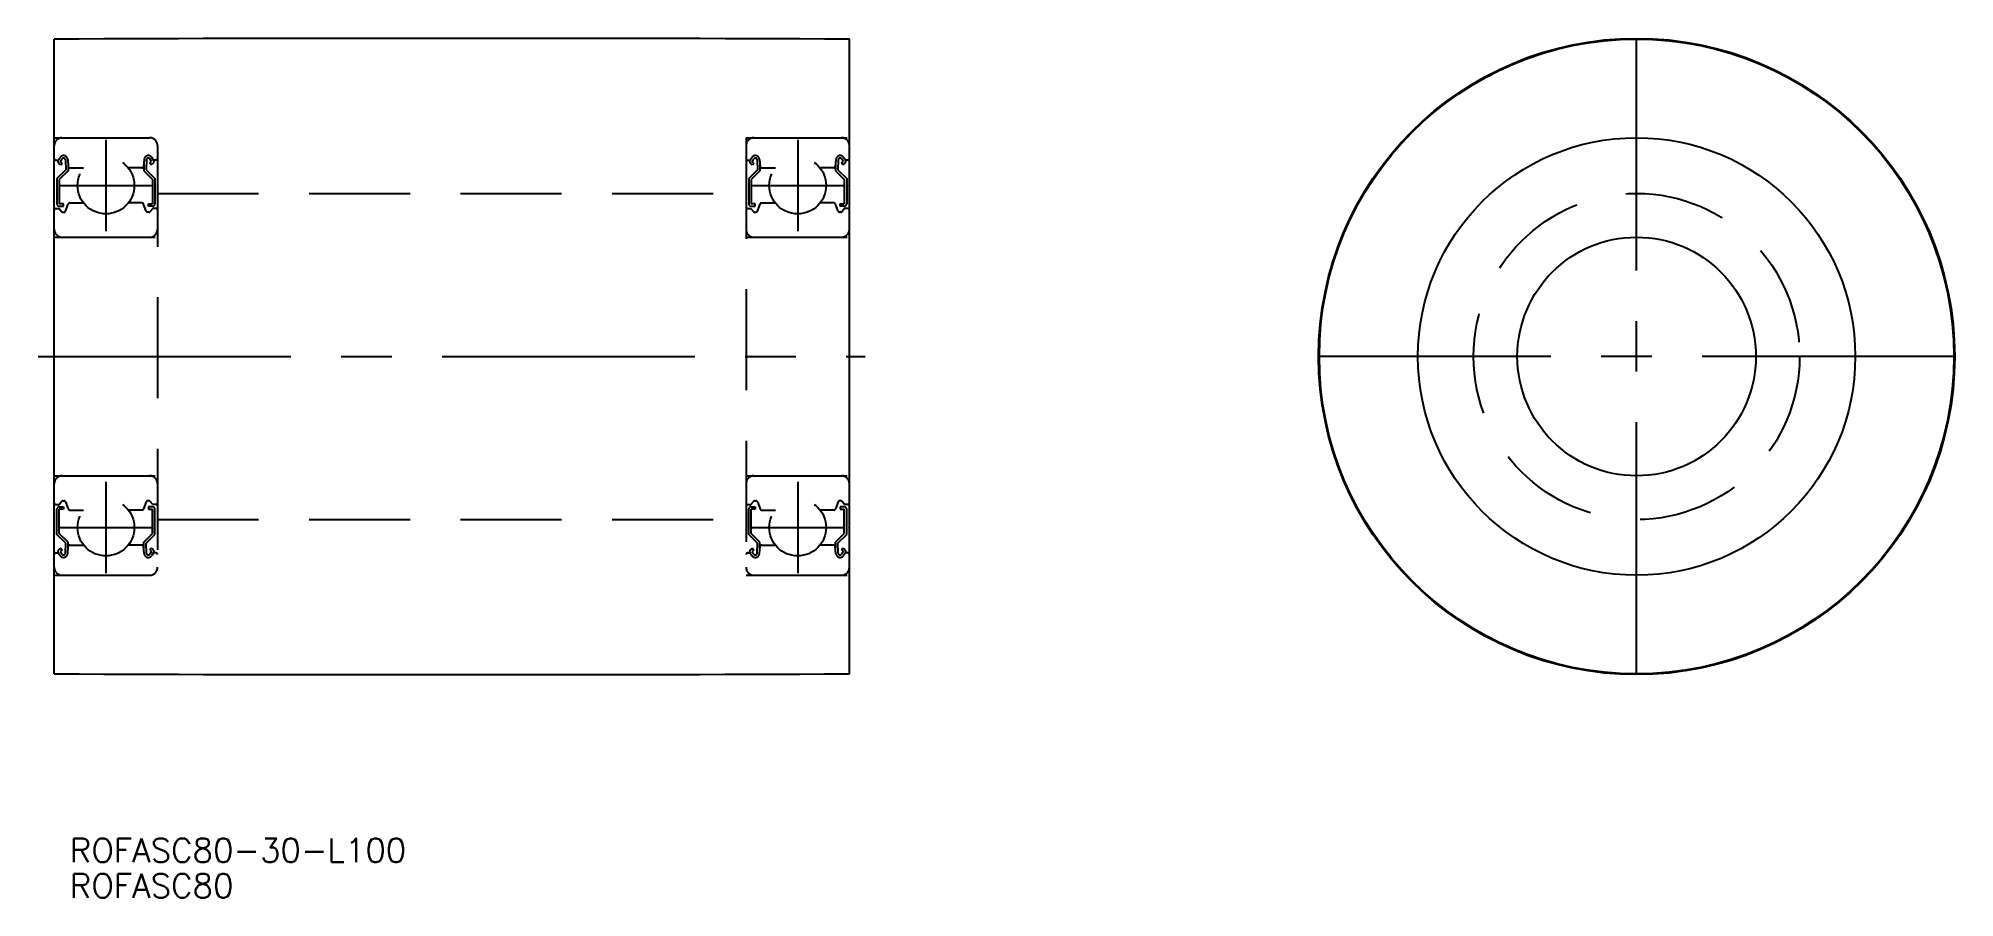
# Model space of a CAD drawing. Extents: x 48 to 289, y -68 to 40.
import ezdxf

# ---------------------------------------------------------------- set-up
doc = ezdxf.new("R2010")
doc.units = 0
doc.linetypes.add('CENTER', pattern=[50.8, 31.75, -6.35, 6.35, -6.35])
doc.linetypes.add('DASHED', pattern=[19.05, 12.7, -6.35])
doc.layers.get('0').update_dxf_attribs({"linetype": 'CONTINUOUS'})
doc.layers.add('CENTER', color=1, linetype='CONTINUOUS')
doc.styles.get("Standard").update_dxf_attribs({"font": 'txt.shx', "height": 3, "bigfont": 'bigfont.shx'})

# ---------------------------------------------------------------- blocks, each defined once
blk = doc.blocks.new('*U9')
at = {"color": 7, "linetype": 'CONTINUOUS'}
blk.add_text('ROFASC80-30-L100', height=3, dxfattribs=at).set_placement((51.97, -63.58))
blk = doc.blocks.new('*U10')
at = {"color": 7, "linetype": 'CONTINUOUS'}
blk.add_text('ROFASC80', height=3, dxfattribs=at).set_placement((51.97, -68.04))

msp = doc.modelspace()

# ---------------------------------------------------------------- linework, layer by layer
at = {"color": 7, "linetype": 'CONTINUOUS'}
for p, q in [((50, -39.9), (50, 39.9)), ((150, -39.9), (150, 39.9))]:
    msp.add_line(p, q, dxfattribs=at)
at = {"color": 3, "linetype": 'DASHED'}
for p, q in [((50, 27.5), (62, 27.5)), ((137, 27.5), (150, 27.5)), ((137, 27.5), (137, -27.5)), ((50.2, 24.7), (50.5, 24.7)), ((50.5, 24.7), (50.73, 25.03)), ((50.82, 24.11), (50.57, 24.28)), ((50.75, 24.53), (50.98, 24.86)), ((50.99, 24.35), (50.75, 24.53)), ((50.82, 24.11), (50.99, 24.35)), ((51.4, 24.73), (51.44, 23.47)), ((51.69, 24.77), (51.77, 23.88)), ((51.74, 24.22), (51.74, 23.35)), ((61.31, 24.77), (61.23, 23.88)), ((61.26, 24.22), (61.26, 23.35)), ((61.6, 24.73), (61.56, 23.47)), ((62.01, 24.35), (62.25, 24.53)), ((62.18, 24.11), (62.01, 24.35)), ((62.25, 24.53), (62.02, 24.86)), ((62.18, 24.11), (62.43, 24.28)), ((62.5, 24.7), (62.27, 25.03)), ((62.8, 24.7), (62.5, 24.7)), ((63, 26.5), (63, -26.5)), ((137.2, 24.7), (137.5, 24.7)), ((137.5, 24.7), (137.73, 25.03)), ((137.82, 24.11), (137.57, 24.28)), ((137.75, 24.53), (137.98, 24.86)), ((137.99, 24.35), (137.75, 24.53)), ((137.82, 24.11), (137.99, 24.35)), ((138.4, 24.73), (138.44, 23.47)), ((138.69, 24.77), (138.77, 23.88)), ((138.74, 24.22), (138.74, 23.35)), ((148.31, 24.77), (148.23, 23.88)), ((148.26, 24.22), (148.26, 23.35)), ((148.6, 24.73), (148.56, 23.47)), ((149.01, 24.35), (149.25, 24.53)), ((149.18, 24.11), (149.01, 24.35)), ((149.25, 24.53), (149.02, 24.86)), ((149.18, 24.11), (149.43, 24.28)), ((149.5, 24.7), (149.27, 25.03)), ((149.8, 24.7), (149.5, 24.7)), ((51.44, 23.47), (50.34, 22.37)), ((50.34, 22.37), (50.34, 19.2)), ((51.74, 23.35), (50.64, 22.25)), ((50.64, 22.25), (50.64, 19.2)), ((51.97, 23.7), (53.69, 23.7)), ((61.03, 23.7), (59.31, 23.7)), ((61.26, 23.35), (62.36, 22.25)), ((61.56, 23.47), (62.66, 22.37)), ((62.36, 22.25), (62.36, 19.2)), ((62.66, 22.37), (62.66, 19.2)), ((138.44, 23.47), (137.34, 22.37)), ((137.34, 22.37), (137.34, 19.2)), ((138.74, 23.35), (137.64, 22.25)), ((137.64, 22.25), (137.64, 19.2)), ((138.97, 23.7), (140.69, 23.7)), ((148.03, 23.7), (146.31, 23.7)), ((148.26, 23.35), (149.36, 22.25)), ((148.56, 23.47), (149.66, 22.37)), ((149.36, 22.25), (149.36, 19.2)), ((149.66, 22.37), (149.66, 19.2)), ((51.95, 19.3), (53.69, 19.3)), ((61.05, 19.3), (59.31, 19.3)), ((63, 20.5), (137, 20.5)), ((138.95, 19.3), (140.69, 19.3)), ((148.05, 19.3), (146.31, 19.3)), ((50.2, 18.6), (50.6, 18.6)), ((50.6, 18.6), (50.92, 18.22)), ((51.16, 19.2), (50.64, 19.2)), ((50.64, 18.9), (51.16, 18.9)), ((51.07, 18.15), (51.25, 18.15)), ((51.16, 18.9), (51.16, 19.2)), ((51.43, 18.28), (51.76, 19.17)), ((61.57, 18.28), (61.24, 19.17)), ((61.93, 18.15), (61.75, 18.15)), ((61.84, 18.9), (61.84, 19.2)), ((61.84, 19.2), (62.36, 19.2)), ((62.36, 18.9), (61.84, 18.9)), ((62.4, 18.6), (62.08, 18.22)), ((62.8, 18.6), (62.4, 18.6)), ((137.2, 18.6), (137.6, 18.6)), ((137.6, 18.6), (137.92, 18.22)), ((138.16, 19.2), (137.64, 19.2)), ((137.64, 18.9), (138.16, 18.9)), ((138.07, 18.15), (138.25, 18.15)), ((138.16, 18.9), (138.16, 19.2)), ((138.43, 18.28), (138.76, 19.17)), ((148.57, 18.28), (148.24, 19.17)), ((148.93, 18.15), (148.75, 18.15)), ((148.84, 18.9), (148.84, 19.2)), ((148.84, 19.2), (149.36, 19.2)), ((149.36, 18.9), (148.84, 18.9)), ((149.4, 18.6), (149.08, 18.22)), ((149.8, 18.6), (149.4, 18.6)), ((50, 15), (63, 15)), ((137, 15), (150, 15)), ((50, -15), (63, -15)), ((137, -15), (150, -15)), ((50.2, -18.6), (50.6, -18.6)), ((50.34, -22.37), (50.34, -19.2)), ((50.6, -18.6), (50.92, -18.22)), ((50.64, -18.9), (51.16, -18.9)), ((50.64, -22.25), (50.64, -19.2)), ((51.16, -19.2), (50.64, -19.2)), ((51.07, -18.15), (51.25, -18.15)), ((51.16, -18.9), (51.16, -19.2)), ((51.43, -18.28), (51.76, -19.17)), ((61.57, -18.28), (61.24, -19.17)), ((61.93, -18.15), (61.75, -18.15)), ((61.84, -18.9), (61.84, -19.2)), ((62.36, -18.9), (61.84, -18.9)), ((61.84, -19.2), (62.36, -19.2)), ((62.4, -18.6), (62.08, -18.22)), ((62.36, -22.25), (62.36, -19.2)), ((62.8, -18.6), (62.4, -18.6)), ((62.66, -22.37), (62.66, -19.2)), ((137.2, -18.6), (137.6, -18.6)), ((137.34, -22.37), (137.34, -19.2)), ((137.6, -18.6), (137.92, -18.22)), ((137.64, -18.9), (138.16, -18.9)), ((137.64, -22.25), (137.64, -19.2)), ((138.16, -19.2), (137.64, -19.2)), ((138.07, -18.15), (138.25, -18.15)), ((138.16, -18.9), (138.16, -19.2)), ((138.43, -18.28), (138.76, -19.17)), ((148.57, -18.28), (148.24, -19.17)), ((148.93, -18.15), (148.75, -18.15)), ((148.84, -18.9), (148.84, -19.2)), ((149.36, -18.9), (148.84, -18.9)), ((148.84, -19.2), (149.36, -19.2)), ((149.4, -18.6), (149.08, -18.22)), ((149.36, -22.25), (149.36, -19.2)), ((149.8, -18.6), (149.4, -18.6)), ((149.66, -22.37), (149.66, -19.2)), ((51.95, -19.3), (53.69, -19.3)), ((61.05, -19.3), (59.31, -19.3)), ((63, -20.5), (137, -20.5)), ((138.95, -19.3), (140.69, -19.3)), ((148.05, -19.3), (146.31, -19.3)), ((51.44, -23.47), (50.34, -22.37)), ((51.74, -23.35), (50.64, -22.25)), ((51.4, -24.73), (51.44, -23.47)), ((51.69, -24.77), (51.77, -23.88)), ((51.74, -24.22), (51.74, -23.35)), ((51.97, -23.7), (53.69, -23.7)), ((61.03, -23.7), (59.31, -23.7)), ((61.31, -24.77), (61.23, -23.88)), ((61.26, -23.35), (62.36, -22.25)), ((61.26, -24.22), (61.26, -23.35)), ((61.56, -23.47), (62.66, -22.37)), ((61.6, -24.73), (61.56, -23.47)), ((138.44, -23.47), (137.34, -22.37)), ((138.74, -23.35), (137.64, -22.25)), ((138.4, -24.73), (138.44, -23.47)), ((138.69, -24.77), (138.77, -23.88)), ((138.74, -24.22), (138.74, -23.35)), ((138.97, -23.7), (140.69, -23.7)), ((148.03, -23.7), (146.31, -23.7)), ((148.31, -24.77), (148.23, -23.88)), ((148.26, -23.35), (149.36, -22.25)), ((148.26, -24.22), (148.26, -23.35)), ((148.56, -23.47), (149.66, -22.37)), ((148.6, -24.73), (148.56, -23.47)), ((50.2, -24.7), (50.5, -24.7)), ((50.5, -24.7), (50.73, -25.03)), ((50.82, -24.11), (50.57, -24.28)), ((50.99, -24.35), (50.75, -24.53)), ((50.75, -24.53), (50.98, -24.86)), ((50.82, -24.11), (50.99, -24.35)), ((62.18, -24.11), (62.01, -24.35)), ((62.01, -24.35), (62.25, -24.53)), ((62.25, -24.53), (62.02, -24.86)), ((62.18, -24.11), (62.43, -24.28)), ((62.5, -24.7), (62.27, -25.03)), ((62.8, -24.7), (62.5, -24.7)), ((137.2, -24.7), (137.5, -24.7)), ((137.5, -24.7), (137.73, -25.03)), ((137.82, -24.11), (137.57, -24.28)), ((137.99, -24.35), (137.75, -24.53)), ((137.75, -24.53), (137.98, -24.86)), ((137.82, -24.11), (137.99, -24.35)), ((149.18, -24.11), (149.01, -24.35)), ((149.01, -24.35), (149.25, -24.53)), ((149.25, -24.53), (149.02, -24.86)), ((149.18, -24.11), (149.43, -24.28)), ((149.5, -24.7), (149.27, -25.03)), ((149.8, -24.7), (149.5, -24.7)), ((50, -27.5), (62, -27.5)), ((54.05, -27.5), (54.05, -27.5)), ((56.5, -27.5), (56.5, -27.5)), ((137, -27.5), (150, -27.5)), ((141.05, -27.5), (141.05, -27.5)), ((143.5, -27.5), (143.5, -27.5))]:
    msp.add_line(p, q, dxfattribs=at)
at = {"color": 7, "linetype": 'CONTINUOUS'}
for radius in [40, 39.9, 27.5, 15]:
    msp.add_circle((249, 0), radius, dxfattribs=at)
at = {"color": 3, "linetype": 'DASHED'}
for centre, radius in [((56.5, 21.5), 3.57), ((143.5, 21.5), 3.57), ((249, 0), 20.5), ((56.5, -21.5), 3.57), ((143.5, -21.5), 3.57)]:
    msp.add_circle(centre, radius, dxfattribs=at)
at = {"color": 7, "linetype": 'CONTINUOUS'}
for centre, start, end in [((100, -12460.05), 89.770817, 90.229183), ((100, 12460.05), 269.770817, 270.229183)]:
    msp.add_arc(centre, 12500.05, start, end, dxfattribs=at)
at = {"color": 3, "linetype": 'DASHED'}
for centre, radius, start, end in [((51, 26.5), 1, 90, 180), ((62, 26.5), 1, 0, 90), ((138, 26.5), 1, 90, 180), ((149, 26.5), 1, 0, 90), ((50.2, 24.9), 0.2, 180, 270), ((50.75, 24.53), 0.3, 144.9356, 235.0377), ((51.17, 24.73), 0.53, 5.0651, 144.9356), ((51.17, 24.72), 0.23, 2.1311, 144.9356), ((61.83, 24.73), 0.53, 35.0644, 174.9349), ((61.83, 24.72), 0.23, 35.0644, 177.8689), ((62.25, 24.53), 0.3, 304.9623, 35.0644), ((62.8, 24.9), 0.2, 270, 0), ((137.2, 24.9), 0.2, 180, 270), ((137.75, 24.53), 0.3, 144.9356, 235.0377), ((138.17, 24.73), 0.53, 5.0651, 144.9356), ((138.17, 24.72), 0.23, 2.1311, 144.9356), ((148.83, 24.73), 0.53, 35.0644, 174.9349), ((148.83, 24.72), 0.23, 35.0644, 177.8689), ((149.25, 24.53), 0.3, 304.9623, 35.0644), ((149.8, 24.9), 0.2, 270, 0), ((51.97, 23.9), 0.2, 185.0651, 270), ((61.03, 23.9), 0.2, 270, 354.9349), ((138.97, 23.9), 0.2, 185.0651, 270), ((148.03, 23.9), 0.2, 270, 354.9349), ((51.95, 19.1), 0.2, 90, 159.9703), ((61.05, 19.1), 0.2, 20.0297, 90), ((138.95, 19.1), 0.2, 90, 159.9703), ((148.05, 19.1), 0.2, 20.0297, 90), ((149.9, 21.55), 0.1, 270, 0), ((50.2, 18.4), 0.2, 90, 180), ((50.64, 19.2), 0.3, 180, 270), ((51.07, 18.35), 0.2, 219.9991, 270), ((51.25, 18.35), 0.2, 270, 339.9703), ((61.75, 18.35), 0.2, 200.0297, 270), ((61.93, 18.35), 0.2, 270, 320.0009), ((62.36, 19.2), 0.3, 270, 0), ((62.8, 18.4), 0.2, 0, 90), ((137.2, 18.4), 0.2, 90, 180), ((137.64, 19.2), 0.3, 180, 270), ((138.07, 18.35), 0.2, 219.9991, 270), ((138.25, 18.35), 0.2, 270, 339.9703), ((148.75, 18.35), 0.2, 200.0297, 270), ((148.93, 18.35), 0.2, 270, 320.0009), ((149.36, 19.2), 0.3, 270, 0), ((149.8, 18.4), 0.2, 0, 90), ((51, 16), 1, 180, 270), ((62, 16), 1, 270, 0), ((138, 16), 1, 180, 270), ((149, 16), 1, 270, 0), ((51, -16), 1, 90, 180), ((62, -16), 1, 0, 90), ((138, -16), 1, 90, 180), ((149, -16), 1, 0, 90), ((50.2, -18.4), 0.2, 180, 270), ((50.64, -19.2), 0.3, 90, 180), ((51.07, -18.35), 0.2, 90, 140.0009), ((51.25, -18.35), 0.2, 20.0297, 90), ((51.95, -19.1), 0.2, 200.0297, 270), ((61.05, -19.1), 0.2, 270, 339.9703), ((61.75, -18.35), 0.2, 90, 159.9703), ((61.93, -18.35), 0.2, 39.9991, 90), ((62.36, -19.2), 0.3, 0, 90), ((62.8, -18.4), 0.2, 270, 0), ((137.2, -18.4), 0.2, 180, 270), ((137.64, -19.2), 0.3, 90, 180), ((138.07, -18.35), 0.2, 90, 140.0009), ((138.25, -18.35), 0.2, 20.0297, 90), ((138.95, -19.1), 0.2, 200.0297, 270), ((148.05, -19.1), 0.2, 270, 339.9703), ((148.75, -18.35), 0.2, 90, 159.9703), ((148.93, -18.35), 0.2, 39.9991, 90), ((149.36, -19.2), 0.3, 0, 90), ((149.8, -18.4), 0.2, 270, 0), ((149.9, -21.55), 0.1, 0, 90), ((51.97, -23.9), 0.2, 90, 174.9349), ((61.03, -23.9), 0.2, 5.0651, 90), ((138.97, -23.9), 0.2, 90, 174.9349), ((148.03, -23.9), 0.2, 5.0651, 90), ((50.2, -24.9), 0.2, 90, 180), ((51, -26.5), 1, 180, 270), ((50.75, -24.53), 0.3, 124.9623, 215.0644), ((51.17, -24.73), 0.53, 215.0644, 354.9349), ((51.17, -24.72), 0.23, 215.0644, 357.8689), ((61.83, -24.73), 0.53, 185.0651, 324.9356), ((61.83, -24.72), 0.23, 182.1311, 324.9356), ((62, -26.5), 1, 270, 0), ((62.25, -24.53), 0.3, 324.9356, 55.0377), ((62.8, -24.9), 0.2, 0, 90), ((137.2, -24.9), 0.2, 90, 180), ((138, -26.5), 1, 180, 270), ((137.75, -24.53), 0.3, 124.9623, 215.0644), ((138.17, -24.73), 0.53, 215.0644, 354.9349), ((138.17, -24.72), 0.23, 215.0644, 357.8689), ((148.83, -24.73), 0.53, 185.0651, 324.9356), ((148.83, -24.72), 0.23, 182.1311, 324.9356), ((149, -26.5), 1, 270, 0), ((149.25, -24.53), 0.3, 324.9356, 55.0377), ((149.8, -24.9), 0.2, 0, 90)]:
    msp.add_arc(centre, radius, start, end, dxfattribs=at)
at = {"layer": 'CENTER', "color": 1, "linetype": 'CENTER'}
for p, q in [((249, -40), (249, 40)), ((56.5, 27.25), (56.5, 15.75)), ((143.5, 27.25), (143.5, 15.75)), ((50.75, 21.5), (62.25, 21.5)), ((137.75, 21.5), (149.25, 21.5)), ((48, 0), (152, 0)), ((289, 0), (209, 0)), ((56.5, -15.75), (56.5, -27.25)), ((143.5, -15.75), (143.5, -27.25)), ((50.75, -21.5), (62.25, -21.5)), ((137.75, -21.5), (149.25, -21.5))]:
    msp.add_line(p, q, dxfattribs=at)

# ---------------------------------------------------------------- block references
at = {"color": 7, "linetype": 'CONTINUOUS'}
for name in ['*U9', '*U10']:
    msp.add_blockref(name, (0, 0), dxfattribs=at)

doc.saveas('drawing.dxf')
